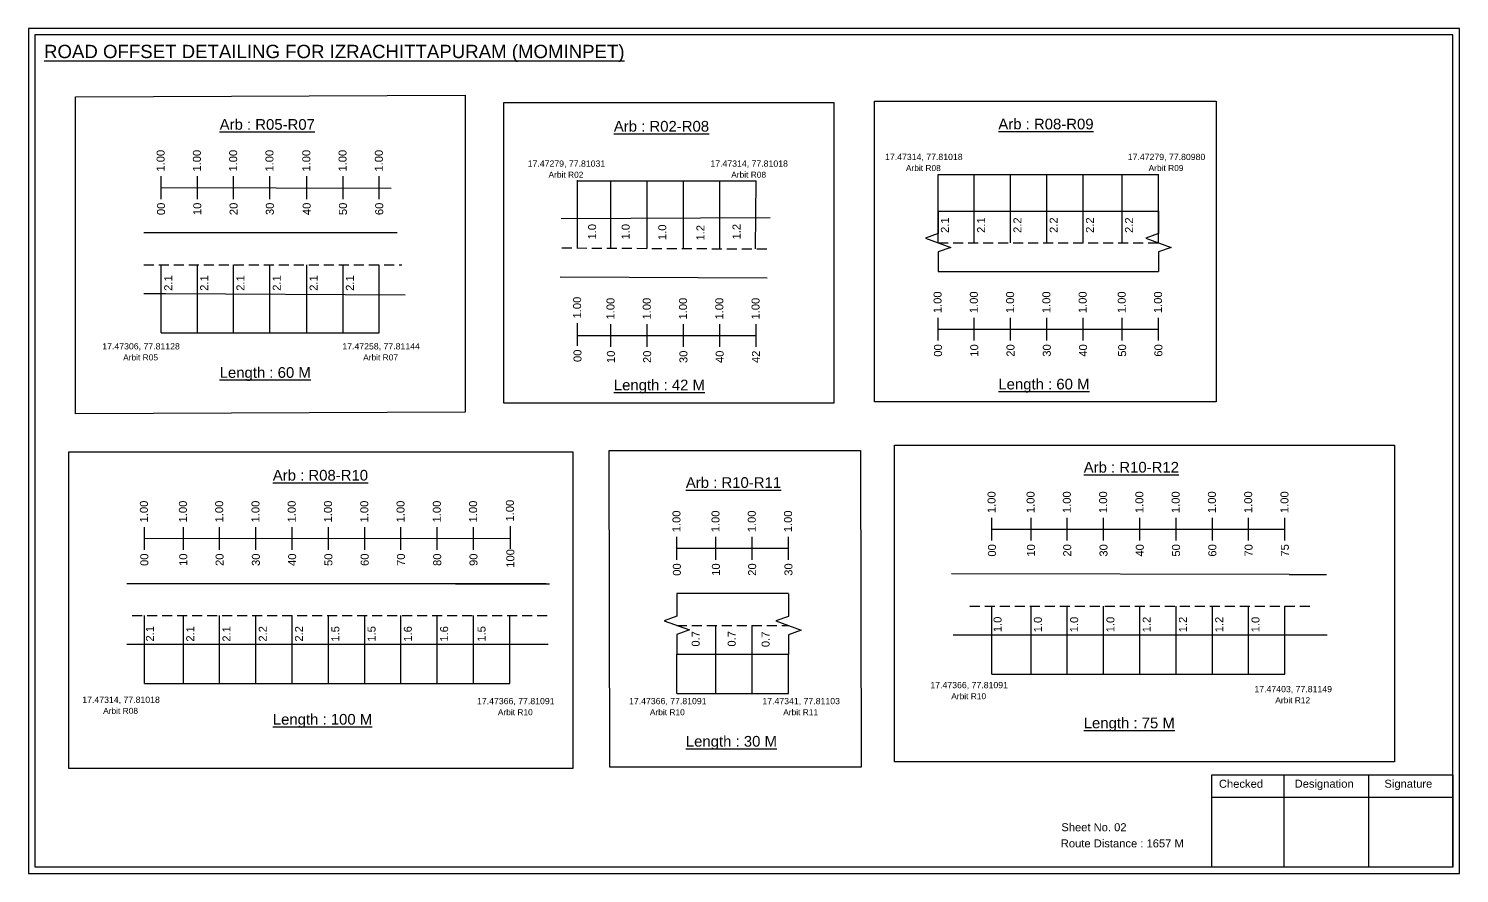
# Model space of a CAD drawing. Header units: inches. Extents: x 582 to 4003, y 45 to 362.
# Drawn here: x 1320 to 1856, y 46 to 362 of the extents above; entities that cross this region are included whole.
import ezdxf

# ---------------------------------------------------------------- set-up
doc = ezdxf.new("R2010")
doc.units = ezdxf.units.IN
doc.header["$MEASUREMENT"] = 0
doc.linetypes.add('DASHED2', pattern=[0.375, 0.25, -0.125])
doc.layers.add('PDF_Geometry', color=7, linetype='Continuous')
doc.layers.add('PDF_Text', color=5, linetype='Continuous')
doc.styles.add('PDF Arial', font='arial.ttf')
doc.styles.get("Standard").update_dxf_attribs({"font": 'arial.ttf'})

msp = doc.modelspace()

# ---------------------------------------------------------------- linework, layer by layer
at = {"color": 217, "true_color": 0x93278f}
for p, q in [((1369.54, 298.55), (1369.54, 307.11)), ((1383.14, 298.55), (1383.14, 307.11)), ((1396.74, 298.55), (1396.74, 307.11)), ((1410.34, 298.55), (1410.34, 307.11)), ((1424.16, 298.55), (1424.16, 307.11)), ((1437.76, 298.55), (1437.76, 307.11)), ((1451.36, 298.55), (1451.36, 307.11)), ((1369.54, 302.82), (1455.87, 302.58)), ((1660.86, 245.46), (1660.86, 254.02)), ((1674.46, 245.46), (1674.46, 254.02)), ((1688.06, 245.46), (1688.06, 254.02)), ((1701.66, 245.46), (1701.66, 254.02)), ((1715.26, 245.46), (1715.26, 254.02)), ((1729.92, 245.47), (1729.92, 254.02)), ((1743.52, 245.47), (1743.52, 254.02)), ((1525.7, 243.47), (1525.7, 252.03)), ((1525.7, 247.36), (1592.62, 247.37)), ((1538.22, 243.09), (1538.22, 251.64)), ((1551.82, 243.09), (1551.82, 251.64)), ((1565.42, 243.09), (1565.42, 251.64)), ((1579.02, 243.09), (1579.02, 251.64)), ((1592.62, 243.09), (1592.62, 251.64)), ((1660.86, 249.73), (1743.52, 249.74)), ((1681.1, 170.52), (1681.1, 179.08)), ((1695.73, 170.52), (1695.73, 179.08)), ((1709.33, 170.52), (1709.33, 179.08)), ((1722.93, 170.52), (1722.93, 179.08)), ((1736.53, 170.52), (1736.53, 179.08)), ((1750.13, 170.52), (1750.13, 179.08)), ((1763.73, 170.52), (1763.73, 179.08)), ((1777.33, 170.52), (1777.33, 179.08)), ((1790.93, 170.52), (1790.93, 179.08)), ((1363.27, 167.02), (1363.27, 175.58)), ((1377.9, 167.02), (1377.9, 175.58)), ((1391.5, 167.02), (1391.5, 175.58)), ((1405.1, 167.02), (1405.1, 175.58)), ((1418.7, 167.02), (1418.7, 175.58)), ((1432.3, 167.02), (1432.3, 175.58)), ((1445.9, 167.02), (1445.9, 175.58)), ((1459.5, 167.02), (1459.5, 175.58)), ((1473.1, 167.02), (1473.1, 175.58)), ((1486.7, 167.02), (1486.7, 175.58)), ((1500.53, 167.35), (1500.53, 175.9)), ((1562.96, 163.32), (1562.96, 171.88)), ((1577.59, 163.32), (1577.59, 171.88)), ((1591.19, 163.32), (1591.19, 171.88)), ((1604.79, 163.32), (1604.79, 171.88)), ((1681.1, 174.8), (1790.93, 174.8)), ((1363.27, 171.3), (1500.53, 171.38)), ((1562.96, 167.6), (1604.79, 167.6))]:
    msp.add_line(p, q, dxfattribs=at)
at = {"color": 5}
for p, q in [((1660.86, 307.7), (1743.52, 307.7)), ((1525.7, 305.32), (1592.62, 305.32)), ((1369.54, 248.41), (1451.36, 248.43)), ((1681.1, 120.38), (1790.93, 120.38)), ((1363.27, 116.88), (1500.3, 116.88)), ((1562.96, 113.18), (1604.79, 113.18))]:
    msp.add_line(p, q, dxfattribs=at)
for p, q in [((1660.86, 282.16), (1660.86, 307.7)), ((1674.46, 282.16), (1674.46, 307.7)), ((1688.06, 282.16), (1688.06, 307.7)), ((1701.66, 282.16), (1701.66, 307.7)), ((1715.26, 282.16), (1715.26, 307.7)), ((1729.92, 282.17), (1729.92, 307.7)), ((1743.52, 282.17), (1743.52, 307.7)), ((1525.7, 280.09), (1525.7, 305.62)), ((1538.22, 280.04), (1538.22, 305.32)), ((1551.82, 279.98), (1551.82, 305.32)), ((1565.42, 280.04), (1565.42, 305.32)), ((1579.02, 279.78), (1579.02, 305.32)), ((1592.4, 279.82), (1592.62, 305.32)), ((1519.5, 291.29), (1597.87, 291.65)), ((1660.86, 294.05), (1743.52, 294.05)), ((1458.09, 285.83), (1363.13, 285.83)), ((1369.54, 248.41), (1369.54, 273.94)), ((1383.14, 248.41), (1383.14, 273.94)), ((1396.74, 248.41), (1396.74, 273.94)), ((1410.34, 248.41), (1410.34, 273.94)), ((1424.16, 248.41), (1424.16, 273.94)), ((1437.76, 248.41), (1437.76, 273.94)), ((1451.36, 248.41), (1451.36, 273.94)), ((1519.13, 269.44), (1596.86, 269.01)), ((1660.86, 271.36), (1743.52, 271.36)), ((1363.13, 263.14), (1371.19, 263.14)), ((1371.19, 263.14), (1461.04, 262.64)), ((1792.53, 157.8), (1665.92, 157.98)), ((1792.53, 157.8), (1806.48, 157.8)), ((1513.96, 154.3), (1356.72, 154.3)), ((1479.96, 154.3), (1515.21, 154.3)), ((1604.79, 150.6), (1562.96, 150.6)), ((1681.1, 120.38), (1681.1, 145.91)), ((1695.73, 120.38), (1695.73, 145.91)), ((1709.33, 120.38), (1709.33, 145.91)), ((1722.93, 120.38), (1722.93, 145.91)), ((1736.53, 120.38), (1736.53, 145.91)), ((1750.13, 120.38), (1750.13, 145.91)), ((1763.73, 120.38), (1763.73, 145.91)), ((1777.33, 120.38), (1777.33, 145.91)), ((1790.93, 120.38), (1790.93, 145.91)), ((1363.27, 116.88), (1363.27, 142.41)), ((1377.9, 116.88), (1377.9, 142.41)), ((1391.5, 116.88), (1391.5, 142.41)), ((1405.1, 116.88), (1405.1, 142.41)), ((1418.7, 116.88), (1418.7, 142.41)), ((1432.3, 116.88), (1432.3, 142.41)), ((1445.9, 116.88), (1445.9, 142.41)), ((1459.5, 116.88), (1459.5, 142.41)), ((1473.1, 116.88), (1473.1, 142.41)), ((1486.7, 116.88), (1486.7, 142.41)), ((1500.3, 116.88), (1500.3, 142.41)), ((1577.59, 113.18), (1577.59, 138.71)), ((1591.19, 113.18), (1591.19, 138.71)), ((1666.55, 135.11), (1792.53, 135.11)), ((1792.53, 135.11), (1806.73, 135.11)), ((1356.72, 131.61), (1388.83, 131.61)), ((1388.83, 131.61), (1514.65, 131.61)), ((1562.96, 127.91), (1588.52, 127.91)), ((1562.96, 113.18), (1562.96, 127.91)), ((1588.52, 127.91), (1604.79, 127.91)), ((1604.79, 113.18), (1604.79, 127.91))]:
    msp.add_line(p, q)
at = {"linetype": 'DASHED2', "ltscale": 15}
for p, q in [((1519.84, 280.23), (1598.13, 279.82)), ((1660.86, 282.17), (1743.52, 282.17)), ((1363.13, 273.94), (1459.81, 273.94)), ((1672.82, 145.91), (1801.5, 145.91)), ((1358.65, 142.41), (1514.95, 142.41)), ((1562.96, 138.71), (1604.79, 138.71))]:
    msp.add_line(p, q, dxfattribs=at)
for points in [[(1337.5, 336.82), (1483.54, 337.49), (1483.54, 218.67), (1337.5, 218)], [(1498, 334.68), (1621.8, 334.68), (1621.8, 222), (1498, 222)], [(1637, 335.18), (1765.1, 335.18), (1765.1, 222.5), (1637, 222.5)], [(1537.5, 204.32), (1631.74, 204.32), (1632.03, 85.5), (1537.78, 85.5)], [(1644.5, 206.32), (1832.06, 206.32), (1832.06, 87.5), (1644.5, 87.5)], [(1335, 203.82), (1523.92, 203.82), (1523.92, 85), (1335, 85)]]:
    msp.add_lwpolyline(points, close=True)
at = {"linetype": 'Continuous'}
for points in [[(1660.86, 294.05), (1660.86, 285.61), (1656.12, 283.89), (1665.61, 280.44), (1660.86, 278.71), (1660.86, 271.36)], [(1743.52, 294.05), (1743.52, 285.61), (1738.77, 283.89), (1748.26, 280.44), (1743.52, 278.71), (1743.52, 271.36)], [(1562.96, 150.6), (1562.96, 142.17), (1558.22, 140.44), (1567.71, 136.99), (1562.96, 135.26), (1562.96, 127.91)], [(1604.79, 150.52), (1604.79, 142.09), (1600.05, 140.36), (1609.53, 136.91), (1604.79, 135.18), (1604.79, 127.83)]]:
    msp.add_lwpolyline(points, dxfattribs=at)
at = {"layer": 'PDF_Geometry'}
for points in [[(1319.88, 362.44), (1319.88, 45.73), (1856.35, 45.73), (1856.35, 362.44)], [(1322.2, 360.11), (1322.2, 48.15), (1853.93, 48.15), (1853.93, 360.11)]]:
    msp.add_lwpolyline(points, close=True, dxfattribs=at)
at = {"layer": 'PDF_Geometry', "color": 242, "true_color": 0xcc1f26}
msp.add_lwpolyline([(1853.93, 48.05), (1763.59, 48.05), (1763.59, 82.67), (1853.93, 82.67)], close=True, dxfattribs=at)
for points in [[(1790.57, 82.67), (1790.57, 48.05)], [(1822.3, 82.67), (1822.3, 48.05)], [(1763.59, 74.29), (1853.93, 74.29)]]:
    msp.add_lwpolyline(points, dxfattribs=at)

# ---------------------------------------------------------------- texts
at = {"color": 242, "true_color": 0xcd2027}
for s, height, p in [('%%UROAD OFFSET DETAILING FOR IZRACHITTAPURAM (MOMINPET)', 5, (1325.65, 351.37)), ('%%UArb : R05-R07', 4, (1391.51, 324.52)), ('%%UArb : R02-R08', 4, (1539.31, 323.83)), ('%%UArb : R08-R09', 4, (1683.48, 324.67)), ('%%ULength : 60 M', 4, (1391.51, 231.52)), ('%%ULength : 42 M', 4, (1539.31, 226.83)), ('%%ULength : 60 M', 4, (1683.48, 227.17)), ('%%UArb : R10-R12', 4, (1715.49, 195.99)), ('%%UArb : R08-R10', 4, (1411.44, 192.99)), ('%%UArb : R10-R11', 4, (1566.31, 190.25)), ('%%ULength : 100 M', 4, (1411.44, 101.49)), ('%%ULength : 75 M', 4, (1715.49, 100.12)), ('%%ULength : 30 M', 4, (1566.31, 93.25))]:
    msp.add_text(s, height=height, dxfattribs=at).set_placement(p)
at = {"color": 217, "true_color": 0x93278f}
for s, p in [('1.00', (1370.87, 308.84)), ('1.00', (1384.47, 308.84)), ('1.00', (1398.07, 308.84)), ('1.00', (1411.67, 308.84)), ('1.00', (1425.49, 308.84)), ('1.00', (1439.09, 308.84)), ('1.00', (1452.69, 308.84)), ('00', (1371.02, 292.52)), ('10', (1384.62, 292.52)), ('20', (1398.22, 292.52)), ('30', (1411.82, 292.52)), ('40', (1425.64, 292.52)), ('50', (1439.24, 292.52)), ('60', (1452.84, 292.52)), ('1.00', (1662.19, 255.76)), ('1.00', (1675.79, 255.76)), ('1.00', (1689.39, 255.76)), ('1.00', (1702.99, 255.76)), ('1.00', (1716.59, 255.76)), ('1.00', (1731.24, 255.76)), ('1.00', (1744.84, 255.76)), ('1.00', (1527.03, 253.77)), ('1.00', (1539.55, 253.38)), ('1.00', (1553.15, 253.38)), ('1.00', (1566.75, 253.38)), ('1.00', (1580.35, 253.38)), ('1.00', (1593.95, 253.38)), ('00', (1527.18, 237.45)), ('10', (1539.7, 237.06)), ('20', (1553.3, 237.06)), ('30', (1566.9, 237.06)), ('40', (1580.5, 237.06)), ('42', (1594.1, 237.06)), ('00', (1662.34, 239.44)), ('10', (1675.94, 239.44)), ('20', (1689.54, 239.44)), ('30', (1703.14, 239.44)), ('40', (1716.74, 239.44)), ('50', (1731.39, 239.44)), ('60', (1744.99, 239.44)), ('1.00', (1682.43, 180.81)), ('1.00', (1697.06, 180.81)), ('1.00', (1710.66, 180.81)), ('1.00', (1724.26, 180.81)), ('1.00', (1737.86, 180.81)), ('1.00', (1751.46, 180.81)), ('1.00', (1765.06, 180.81)), ('1.00', (1778.66, 180.81)), ('1.00', (1792.26, 180.81)), ('1.00', (1364.6, 177.31)), ('1.00', (1379.23, 177.31)), ('1.00', (1392.83, 177.31)), ('1.00', (1406.43, 177.31)), ('1.00', (1420.03, 177.31)), ('1.00', (1433.63, 177.31)), ('1.00', (1447.23, 177.31)), ('1.00', (1460.83, 177.31)), ('1.00', (1474.43, 177.31)), ('1.00', (1488.03, 177.31)), ('1.00', (1501.85, 177.64)), ('1.00', (1564.29, 173.62)), ('1.00', (1578.92, 173.62)), ('1.00', (1592.52, 173.62)), ('1.00', (1606.12, 173.62)), ('100', (1502, 160.32)), ('00', (1682.58, 164.49)), ('10', (1697.21, 164.49)), ('20', (1710.81, 164.49)), ('30', (1724.41, 164.49)), ('40', (1738.01, 164.49)), ('50', (1751.61, 164.49)), ('60', (1765.21, 164.49)), ('70', (1778.81, 164.49)), ('75', (1792.41, 164.49)), ('00', (1364.75, 160.99)), ('10', (1379.38, 160.99)), ('20', (1392.98, 160.99)), ('30', (1406.58, 160.99)), ('40', (1420.18, 160.99)), ('50', (1433.78, 160.99)), ('60', (1447.38, 160.99)), ('70', (1460.98, 160.99)), ('80', (1474.58, 160.99)), ('90', (1488.18, 160.99)), ('00', (1564.44, 157.3)), ('10', (1579.07, 157.3)), ('20', (1592.67, 157.3)), ('30', (1606.27, 157.3))]:
    msp.add_text(s, height=3, rotation=90, dxfattribs=at).set_placement(p)
at = {"color": 5}
for s, height, p in [('17.47279, 77.81031', 2.34, (1507, 310.66)), ('17.47314, 77.81018', 2.34, (1575.5, 310.66)), ('17.47314, 77.81018', 2.34, (1641, 313.16)), ('Arbit R08', 2.246, (1648.82, 309.04)), ('17.47279, 77.80980', 2.34, (1732, 313.16)), ('Arbit R09', 2.246, (1739.82, 309.04)), ('Arbit R02', 2.246, (1514.82, 306.54)), ('Arbit R08', 2.246, (1583.32, 306.54)), ('17.47306, 77.81128', 2.34, (1347.5, 242.16)), ('17.47258, 77.81144', 2.34, (1437.5, 242.16)), ('Arbit R05', 2.246, (1355.32, 238.04)), ('Arbit R07', 2.246, (1445.32, 238.04)), ('17.47366, 77.81091', 2.34, (1658, 115.16)), ('Arbit R10', 2.246, (1665.82, 111.04)), ('17.47403, 77.81149', 2.34, (1779.5, 113.66)), ('17.47314, 77.81018', 2.34, (1340, 109.66)), ('Arbit R08', 2.246, (1347.82, 105.54)), ('17.47366, 77.81091', 2.34, (1488, 109.16)), ('Arbit R10', 2.246, (1495.82, 105.04)), ('17.47366, 77.81091', 2.34, (1545, 109.16)), ('Arbit R10', 2.246, (1552.82, 105.04)), ('17.47341, 77.81103', 2.34, (1595, 109.16)), ('Arbit R11', 2.246, (1602.82, 105.04)), ('Arbit R12', 2.246, (1787.32, 109.54))]:
    msp.add_text(s, height=height, dxfattribs=at).set_placement(p)
for s, p in [('2.1', (1664.93, 285.84)), ('2.1', (1678.53, 285.84)), ('2.2', (1692.13, 285.84)), ('2.2', (1705.73, 285.84)), ('2.2', (1719.33, 285.84)), ('2.2', (1733.99, 285.84)), ('1.0', (1532.66, 283.37)), ('1.0', (1545.24, 283.37)), ('1.0', (1558.98, 283.18)), ('1.2', (1573.29, 282.98)), ('1.2', (1586.81, 283.4)), ('2.1', (1373.72, 264.14)), ('2.1', (1387.21, 264.14)), ('2.1', (1400.81, 264.14)), ('2.1', (1414.41, 264.14)), ('2.1', (1428.23, 264.14)), ('2.1', (1441.83, 264.14)), ('1.0', (1684.7, 136.16)), ('1.0', (1699.8, 136.11)), ('1.0', (1713.4, 136.11)), ('1.0', (1727, 136.11)), ('1.2', (1740.6, 136.11)), ('1.2', (1754.2, 136.11)), ('1.2', (1767.8, 136.11)), ('1.0', (1781.4, 136.11)), ('2.1', (1366.87, 132.66)), ('2.1', (1381.97, 132.61)), ('2.1', (1395.57, 132.61)), ('2.2', (1409.17, 132.61)), ('2.2', (1422.77, 132.61)), ('1.5', (1436.37, 132.61)), ('1.5', (1449.97, 132.61)), ('1.6', (1463.57, 132.61)), ('1.6', (1477.17, 132.61)), ('1.5', (1491.2, 132.61)), ('0.7', (1571.48, 130.75)), ('0.7', (1585, 130.75)), ('0.7', (1597.71, 130.55))]:
    msp.add_text(s, height=3, rotation=90).set_placement(p)
for s, p in [('Sheet No. 02', (1707.09, 61.53)), ('Route Distance : 1657 M', (1706.9, 55.48))]:
    msp.add_text(s, height=3).set_placement(p)
at = {"layer": 'PDF_Text', "color": 7, "attachment_point": 7, "style": 'PDF Arial'}
for s, insert, char_height in [('Checked', (1766.19, 77.78), 3.001), ('Designation', (1794.57, 76.95), 3.0006), ('Signature', (1828.25, 76.95), 3.001)]:
    msp.add_mtext(s, dxfattribs=dict(at, insert=insert, char_height=char_height))

doc.saveas('drawing.dxf')
